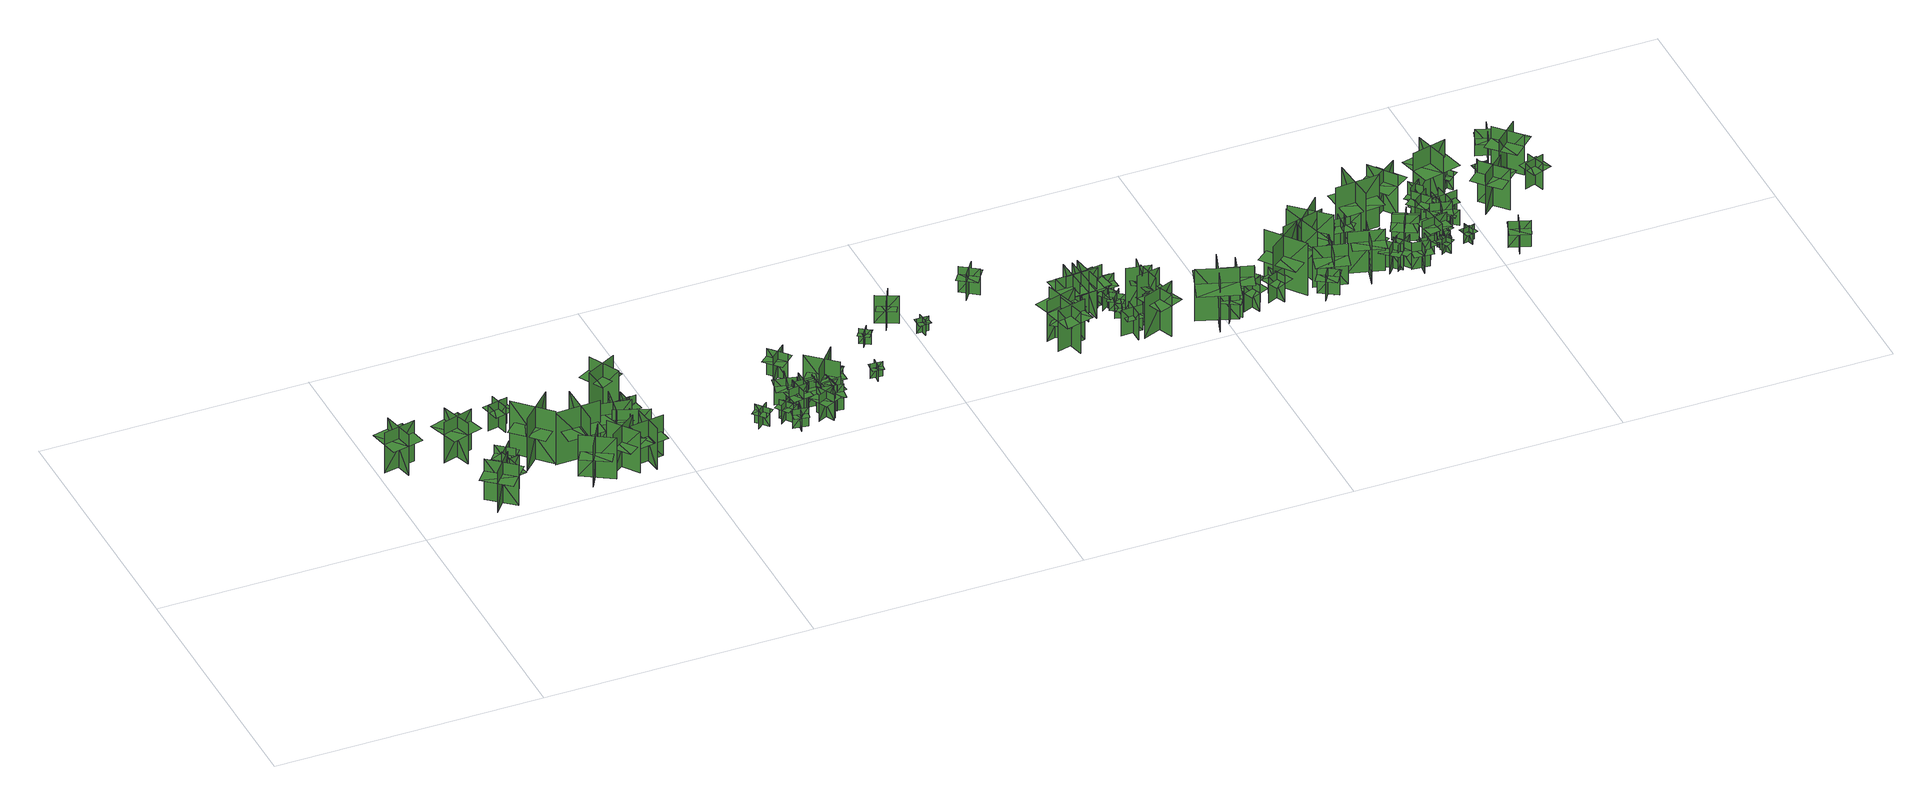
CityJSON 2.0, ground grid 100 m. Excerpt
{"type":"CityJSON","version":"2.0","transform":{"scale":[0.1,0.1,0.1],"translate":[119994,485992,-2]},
"CityObjects":{
"tree1":{"type":"SolitaryVegetationObject","geometry":[{"type":"MultiSurface","lod":"1","boundaries":[[[0,1,2]],[[0,2,3]],[[4,5,6]],[[4,6,7]],[[8,9,10]],[[8,10,11]],[[8,11,12]],[[8,12,13]]]}]},
"tree2":{"type":"SolitaryVegetationObject","geometry":[{"type":"MultiSurface","lod":"1","boundaries":[[[14,15,16]],[[14,16,17]],[[18,19,20]],[[18,20,21]],[[22,23,24]],[[22,24,25]],[[22,25,26]],[[22,26,27]]]}]},
"tree3":{"type":"SolitaryVegetationObject","geometry":[{"type":"MultiSurface","lod":"1","boundaries":[[[28,29,30]],[[28,30,31]],[[32,33,34]],[[32,34,35]],[[36,37,38]],[[36,38,39]],[[36,39,40]],[[36,40,41]]]}]},
"tree4":{"type":"SolitaryVegetationObject","geometry":[{"type":"MultiSurface","lod":"1","boundaries":[[[42,43,44]],[[42,44,45]],[[46,47,48]],[[46,48,49]],[[50,51,52]],[[50,52,53]],[[50,54,55]],[[50,55,51]]]}]},
"tree5":{"type":"SolitaryVegetationObject","geometry":[{"type":"MultiSurface","lod":"1","boundaries":[[[56,57,58]],[[56,58,59]],[[60,61,62]],[[60,62,63]],[[64,65,66]],[[64,66,67]],[[64,67,68]],[[64,68,69]]]}]},
"tree6":{"type":"SolitaryVegetationObject","geometry":[{"type":"MultiSurface","lod":"1","boundaries":[[[70,71,72]],[[70,72,73]],[[74,75,76]],[[74,76,77]],[[78,79,80]],[[78,80,81]],[[78,81,82]],[[78,82,83]]]}]},
"tree7":{"type":"SolitaryVegetationObject","geometry":[{"type":"MultiSurface","lod":"1","boundaries":[[[84,85,86]],[[84,86,87]],[[88,89,90]],[[88,90,91]],[[92,93,94]],[[92,94,95]],[[92,96,97]],[[92,97,93]]]}]},
"tree8":{"type":"SolitaryVegetationObject","geometry":[{"type":"MultiSurface","lod":"1","boundaries":[[[98,99,100]],[[98,100,101]],[[102,103,104]],[[102,104,105]],[[106,107,108]],[[106,108,109]],[[106,109,110]],[[106,110,111]]]}]},
"tree9":{"type":"SolitaryVegetationObject","geometry":[{"type":"MultiSurface","lod":"1","boundaries":[[[112,113,114]],[[112,114,115]],[[116,117,118]],[[116,118,119]],[[120,121,122]],[[120,122,123]],[[120,124,125]],[[120,125,121]]]}]},
"tree10":{"type":"SolitaryVegetationObject","geometry":[{"type":"MultiSurface","lod":"1","boundaries":[[[126,127,128]],[[126,128,129]],[[130,131,132]],[[130,132,133]],[[134,135,136]],[[134,136,137]],[[134,138,139]],[[134,139,135]]]}]},
"tree11":{"type":"SolitaryVegetationObject","geometry":[{"type":"MultiSurface","lod":"1","boundaries":[[[140,141,142]],[[140,142,143]],[[144,145,146]],[[144,146,147]],[[148,149,150]],[[148,150,151]],[[148,152,153]],[[148,153,149]]]}]},
"tree12":{"type":"SolitaryVegetationObject","geometry":[{"type":"MultiSurface","lod":"1","boundaries":[[[154,155,156]],[[154,156,157]],[[158,159,160]],[[158,160,161]],[[162,163,164]],[[162,164,165]],[[162,165,166]],[[162,166,167]]]}]},
"tree13":{"type":"SolitaryVegetationObject","geometry":[{"type":"MultiSurface","lod":"1","boundaries":[[[168,169,170]],[[168,170,171]],[[172,173,174]],[[172,174,175]],[[176,177,178]],[[176,178,179]],[[176,180,181]],[[176,181,177]]]}]},
"tree14":{"type":"SolitaryVegetationObject","geometry":[{"type":"MultiSurface","lod":"1","boundaries":[[[182,183,184]],[[182,184,185]],[[186,187,188]],[[186,188,189]],[[190,191,192]],[[190,192,193]],[[190,194,195]],[[190,195,191]]]}]},
"tree15":{"type":"SolitaryVegetationObject","geometry":[{"type":"MultiSurface","lod":"1","boundaries":[[[196,197,198]],[[196,198,199]],[[200,201,202]],[[200,202,203]],[[204,205,206]],[[204,206,207]],[[204,207,208]],[[204,208,209]]]}]},
"tree16":{"type":"SolitaryVegetationObject","geometry":[{"type":"MultiSurface","lod":"1","boundaries":[[[210,211,212]],[[210,212,213]],[[214,215,216]],[[214,216,217]],[[218,219,220]],[[218,220,221]],[[218,221,222]],[[218,222,223]]]}]},
"tree17":{"type":"SolitaryVegetationObject","geometry":[{"type":"MultiSurface","lod":"1","boundaries":[[[224,225,226]],[[224,226,227]],[[228,229,230]],[[228,230,231]],[[232,233,234]],[[232,234,235]],[[232,235,236]],[[232,236,237]]]}]},
"tree18":{"type":"SolitaryVegetationObject","geometry":[{"type":"MultiSurface","lod":"1","boundaries":[[[238,239,240]],[[238,240,241]],[[242,243,244]],[[242,244,245]],[[246,247,248]],[[246,248,249]],[[246,249,250]],[[246,250,251]]]}]},
"tree19":{"type":"SolitaryVegetationObject","geometry":[{"type":"MultiSurface","lod":"1","boundaries":[[[252,253,254]],[[252,254,255]],[[256,257,258]],[[256,258,259]],[[260,261,262]],[[260,262,263]],[[260,263,264]],[[260,264,265]]]}]},
"tree20":{"type":"SolitaryVegetationObject","geometry":[{"type":"MultiSurface","lod":"1","boundaries":[[[266,267,268]],[[266,268,269]],[[270,271,272]],[[270,272,273]],[[274,275,276]],[[274,276,277]],[[274,277,278]],[[274,278,279]]]}]},
"tree21":{"type":"SolitaryVegetationObject","geometry":[{"type":"MultiSurface","lod":"1","boundaries":[[[280,281,282]],[[280,282,283]],[[284,285,286]],[[284,286,287]],[[288,289,290]],[[288,290,291]],[[288,291,292]],[[288,292,293]]]}]},
"tree22":{"type":"SolitaryVegetationObject","geometry":[{"type":"MultiSurface","lod":"1","boundaries":[[[294,295,296]],[[294,296,297]],[[298,299,300]],[[298,300,301]],[[302,303,304]],[[302,304,305]],[[302,305,306]],[[302,306,307]]]}]},
"tree23":{"type":"SolitaryVegetationObject","geometry":[{"type":"MultiSurface","lod":"1","boundaries":[[[308,309,310]],[[308,310,311]],[[312,313,314]],[[312,314,315]],[[316,317,318]],[[316,318,319]],[[316,319,320]],[[316,320,321]]]}]},
"tree24":{"type":"SolitaryVegetationObject","geometry":[{"type":"MultiSurface","lod":"1","boundaries":[[[322,323,324]],[[322,324,325]],[[326,327,328]],[[326,328,329]],[[330,331,332]],[[330,332,333]],[[330,333,334]],[[330,334,335]]]}]},
"tree25":{"type":"SolitaryVegetationObject","geometry":[{"type":"MultiSurface","lod":"1","boundaries":[[[336,337,338]],[[336,338,339]],[[340,341,342]],[[340,342,343]],[[344,345,346]],[[344,346,347]],[[344,347,348]],[[344,348,349]]]}]},
"tree26":{"type":"SolitaryVegetationObject","geometry":[{"type":"MultiSurface","lod":"1","boundaries":[[[350,351,352]],[[350,352,353]],[[354,355,356]],[[354,356,357]],[[358,359,360]],[[358,360,361]],[[358,361,362]],[[358,362,363]]]}]},
"tree27":{"type":"SolitaryVegetationObject","geometry":[{"type":"MultiSurface","lod":"1","boundaries":[[[364,365,366]],[[364,366,367]],[[368,369,370]],[[368,370,371]],[[372,373,374]],[[372,374,375]],[[372,375,376]],[[372,376,377]]]}]},
"tree28":{"type":"SolitaryVegetationObject","geometry":[{"type":"MultiSurface","lod":"1","boundaries":[[[378,379,380]],[[378,380,381]],[[382,383,384]],[[382,384,385]],[[386,387,388]],[[386,388,389]],[[386,390,391]],[[386,391,387]]]}]},
"tree29":{"type":"SolitaryVegetationObject","geometry":[{"type":"MultiSurface","lod":"1","boundaries":[[[392,393,394]],[[392,394,395]],[[396,397,398]],[[396,398,399]],[[400,401,402]],[[400,402,403]],[[400,403,404]],[[400,404,405]]]}]},
"tree30":{"type":"SolitaryVegetationObject","geometry":[{"type":"MultiSurface","lod":"1","boundaries":[[[406,407,408]],[[406,408,409]],[[410,411,412]],[[410,412,413]],[[414,415,416]],[[414,416,417]],[[414,417,418]],[[414,418,419]]]}]},
"tree31":{"type":"SolitaryVegetationObject","geometry":[{"type":"MultiSurface","lod":"1","boundaries":[[[420,421,422]],[[420,422,423]],[[424,425,426]],[[424,426,427]],[[428,429,430]],[[428,430,431]],[[428,431,432]],[[428,432,433]]]}]},
"tree32":{"type":"SolitaryVegetationObject","geometry":[{"type":"MultiSurface","lod":"1","boundaries":[[[434,435,436]],[[434,436,437]],[[438,439,440]],[[438,440,441]],[[442,443,444]],[[442,444,445]],[[442,445,446]],[[442,446,447]]]}]},
"tree33":{"type":"SolitaryVegetationObject","geometry":[{"type":"MultiSurface","lod":"1","boundaries":[[[448,449,450]],[[448,450,451]],[[452,453,454]],[[452,454,455]],[[456,457,458]],[[456,458,459]],[[456,459,460]],[[456,460,461]]]}]},
"tree34":{"type":"SolitaryVegetationObject","geometry":[{"type":"MultiSurface","lod":"1","boundaries":[[[462,463,464]],[[462,464,465]],[[466,467,468]],[[466,468,469]],[[470,471,472]],[[470,472,473]],[[470,473,474]],[[470,474,475]]]}]},
"tree35":{"type":"SolitaryVegetationObject","geometry":[{"type":"MultiSurface","lod":"1","boundaries":[[[476,477,478]],[[476,478,479]],[[480,481,482]],[[480,482,483]],[[484,485,486]],[[484,486,487]],[[484,487,488]],[[484,488,489]]]}]},
"tree36":{"type":"SolitaryVegetationObject","geometry":[{"type":"MultiSurface","lod":"1","boundaries":[[[490,491,492]],[[490,492,493]],[[494,495,496]],[[494,496,497]],[[498,499,500]],[[498,500,501]],[[498,501,502]],[[498,502,503]]]}]},
"tree37":{"type":"SolitaryVegetationObject","geometry":[{"type":"MultiSurface","lod":"1","boundaries":[[[504,505,506]],[[504,506,507]],[[508,509,510]],[[508,510,511]],[[512,513,514]],[[512,514,515]],[[512,515,516]],[[512,516,517]]]}]},
"tree38":{"type":"SolitaryVegetationObject","geometry":[{"type":"MultiSurface","lod":"1","boundaries":[[[518,519,520]],[[518,520,521]],[[522,523,524]],[[522,524,525]],[[526,527,528]],[[526,528,529]],[[526,529,530]],[[526,530,531]]]}]},
"tree39":{"type":"SolitaryVegetationObject","geometry":[{"type":"MultiSurface","lod":"1","boundaries":[[[532,533,534]],[[532,534,535]],[[536,537,538]],[[536,538,539]],[[540,541,542]],[[540,542,543]],[[540,543,544]],[[540,544,545]]]}]},
"tree40":{"type":"SolitaryVegetationObject","geometry":[{"type":"MultiSurface","lod":"1","boundaries":[[[546,547,548]],[[546,548,549]],[[550,551,552]],[[550,552,553]],[[554,555,556]],[[554,556,557]],[[554,557,558]],[[554,558,559]]]}]},
"tree41":{"type":"SolitaryVegetationObject","geometry":[{"type":"MultiSurface","lod":"1","boundaries":[[[560,561,562]],[[560,562,563]],[[564,565,566]],[[564,566,567]],[[568,569,570]],[[568,570,571]],[[568,571,572]],[[568,572,573]]]}]},
"tree42":{"type":"SolitaryVegetationObject","geometry":[{"type":"MultiSurface","lod":"1","boundaries":[[[574,575,576]],[[574,576,577]],[[578,579,580]],[[578,580,581]],[[582,583,584]],[[582,584,585]],[[582,585,586]],[[582,586,587]]]}]},
"tree43":{"type":"SolitaryVegetationObject","geometry":[{"type":"MultiSurface","lod":"1","boundaries":[[[588,589,590]],[[588,590,591]],[[592,593,594]],[[592,594,595]],[[596,597,598]],[[596,598,599]],[[596,599,600]],[[596,600,601]]]}]},
"tree44":{"type":"SolitaryVegetationObject","geometry":[{"type":"MultiSurface","lod":"1","boundaries":[[[602,603,604]],[[602,604,605]],[[606,607,608]],[[606,608,609]],[[610,611,612]],[[610,612,613]],[[610,613,614]],[[610,614,615]]]}]},
"tree45":{"type":"SolitaryVegetationObject","geometry":[{"type":"MultiSurface","lod":"1","boundaries":[[[616,617,618]],[[616,618,619]],[[620,621,622]],[[620,622,623]],[[624,625,626]],[[624,626,627]],[[624,627,628]],[[624,628,629]]]}]},
"tree46":{"type":"SolitaryVegetationObject","geometry":[{"type":"MultiSurface","lod":"1","boundaries":[[[630,631,632]],[[630,632,633]],[[634,635,636]],[[634,636,637]],[[638,639,640]],[[638,640,641]],[[638,641,642]],[[638,642,643]]]}]},
"tree47":{"type":"SolitaryVegetationObject","geometry":[{"type":"MultiSurface","lod":"1","boundaries":[[[644,645,646]],[[644,646,647]],[[648,649,650]],[[648,650,651]],[[652,653,654]],[[652,654,655]],[[652,655,656]],[[652,656,657]]]}]},
"tree48":{"type":"SolitaryVegetationObject","geometry":[{"type":"MultiSurface","lod":"1","boundaries":[[[658,659,660]],[[658,660,661]],[[662,663,664]],[[662,664,665]],[[666,667,668]],[[666,668,669]],[[666,669,670]],[[666,670,671]]]}]},
"tree49":{"type":"SolitaryVegetationObject","geometry":[{"type":"MultiSurface","lod":"1","boundaries":[[[672,673,674]],[[672,674,675]],[[676,677,678]],[[676,678,679]],[[680,681,677]],[[680,677,676]],[[682,683,673]],[[682,673,672]],[[684,685,686]],[[684,686,687]],[[688,689,690]],[[688,690,691]]]}]},
"tree50":{"type":"SolitaryVegetationObject","geometry":[{"type":"MultiSurface","lod":"1","boundaries":[[[692,693,694]],[[692,694,695]],[[696,697,698]],[[696,698,699]],[[700,701,697]],[[700,697,696]],[[702,703,693]],[[702,693,692]],[[704,705,706]],[[704,706,707]],[[708,709,710]],[[708,710,711]]]}]},
"tree51":{"type":"SolitaryVegetationObject","geometry":[{"type":"MultiSurface","lod":"1","boundaries":[[[712,713,714]],[[712,714,715]],[[716,717,718]],[[716,718,719]],[[720,721,722]],[[720,722,723]],[[720,724,725]],[[720,725,721]]]}]},
"tree52":{"type":"SolitaryVegetationObject","geometry":[{"type":"MultiSurface","lod":"1","boundaries":[[[726,727,728]],[[726,728,729]],[[730,731,732]],[[730,732,733]],[[734,735,736]],[[734,736,737]],[[734,737,738]],[[734,738,739]]]}]},
"tree53":{"type":"SolitaryVegetationObject","geometry":[{"type":"MultiSurface","lod":"1","boundaries":[[[740,741,742]],[[740,742,743]],[[744,745,746]],[[744,746,747]],[[748,749,750]],[[748,750,751]],[[748,752,753]],[[748,753,749]]]}]},
"tree54":{"type":"SolitaryVegetationObject","geometry":[{"type":"MultiSurface","lod":"1","boundaries":[[[754,755,756]],[[754,756,757]],[[758,759,760]],[[758,760,761]],[[762,763,764]],[[762,764,765]],[[762,765,766]],[[762,766,767]]]}]},
"tree55":{"type":"SolitaryVegetationObject","geometry":[{"type":"MultiSurface","lod":"1","boundaries":[[[768,769,770]],[[768,770,771]],[[772,773,774]],[[772,774,775]],[[776,777,778]],[[776,778,779]],[[776,779,780]],[[776,780,781]]]}]},
"tree56":{"type":"SolitaryVegetationObject","geometry":[{"type":"MultiSurface","lod":"1","boundaries":[[[782,783,784]],[[782,784,785]],[[786,787,788]],[[786,788,789]],[[790,791,792]],[[790,792,793]],[[790,793,794]],[[790,794,795]]]}]},
"tree57":{"type":"SolitaryVegetationObject","geometry":[{"type":"MultiSurface","lod":"1","boundaries":[[[796,797,798]],[[796,798,799]],[[800,801,802]],[[800,802,803]],[[804,805,806]],[[804,806,807]],[[804,807,808]],[[804,808,809]]]}]},
"tree58":{"type":"SolitaryVegetationObject","geometry":[{"type":"MultiSurface","lod":"1","boundaries":[[[810,811,812]],[[810,812,813]],[[814,815,816]],[[814,816,817]],[[818,819,820]],[[818,820,821]],[[818,821,822]],[[818,822,823]]]}]},
"tree59":{"type":"SolitaryVegetationObject","geometry":[{"type":"MultiSurface","lod":"1","boundaries":[[[824,825,826]],[[824,826,827]],[[828,829,830]],[[828,830,831]],[[832,833,834]],[[832,834,835]],[[832,836,837]],[[832,837,833]]]}]},
"tree60":{"type":"SolitaryVegetationObject","geometry":[{"type":"MultiSurface","lod":"1","boundaries":[[[838,839,840]],[[838,840,841]],[[842,843,844]],[[842,844,845]],[[846,847,848]],[[846,848,849]],[[846,849,850]],[[846,850,851]]]}]},
"tree61":{"type":"SolitaryVegetationObject","geometry":[{"type":"MultiSurface","lod":"1","boundaries":[[[852,853,854]],[[852,854,855]],[[856,857,858]],[[856,858,859]],[[860,861,862]],[[860,862,863]],[[860,864,865]],[[860,865,861]]]}]},
"tree62":{"type":"SolitaryVegetationObject","geometry":[{"type":"MultiSurface","lod":"1","boundaries":[[[866,867,868]],[[866,868,869]],[[870,871,872]],[[870,872,873]],[[874,875,876]],[[874,876,877]],[[874,877,878]],[[874,878,879]]]}]},
"tree63":{"type":"SolitaryVegetationObject","geometry":[{"type":"MultiSurface","lod":"1","boundaries":[[[880,881,882]],[[880,882,883]],[[884,885,886]],[[884,886,887]],[[888,889,890]],[[888,890,891]],[[888,892,893]],[[888,893,889]]]}]},
"tree64":{"type":"SolitaryVegetationObject","geometry":[{"type":"MultiSurface","lod":"1","boundaries":[[[894,895,896]],[[894,896,897]],[[898,899,900]],[[898,900,901]],[[902,903,904]],[[902,904,905]],[[902,906,907]],[[902,907,903]]]}]},
"tree65":{"type":"SolitaryVegetationObject","geometry":[{"type":"MultiSurface","lod":"1","boundaries":[[[908,909,910]],[[908,910,911]],[[912,913,914]],[[912,914,915]],[[916,917,918]],[[916,918,919]],[[916,919,920]],[[916,920,921]]]}]},
"tree66":{"type":"SolitaryVegetationObject","geometry":[{"type":"MultiSurface","lod":"1","boundaries":[[[922,923,924]],[[922,924,925]],[[926,927,928]],[[926,928,929]],[[930,931,932]],[[930,932,933]],[[930,933,934]],[[930,934,935]]]}]},
"tree67":{"type":"SolitaryVegetationObject","geometry":[{"type":"MultiSurface","lod":"1","boundaries":[[[936,937,938]],[[936,938,939]],[[940,941,942]],[[940,942,943]],[[944,945,946]],[[944,946,947]],[[944,948,949]],[[944,949,945]]]}]},
"tree68":{"type":"SolitaryVegetationObject","geometry":[{"type":"MultiSurface","lod":"1","boundaries":[[[950,951,952]],[[950,952,953]],[[954,955,956]],[[954,956,957]],[[958,959,960]],[[958,960,961]],[[958,961,962]],[[958,962,963]]]}]},
"tree69":{"type":"SolitaryVegetationObject","geometry":[{"type":"MultiSurface","lod":"1","boundaries":[[[964,965,966]],[[964,966,967]],[[968,969,970]],[[968,970,971]],[[972,973,974]],[[972,974,975]],[[972,975,976]],[[972,976,977]]]}]},
"tree70":{"type":"SolitaryVegetationObject","geometry":[{"type":"MultiSurface","lod":"1","boundaries":[[[978,979,980]],[[978,980,981]],[[982,983,984]],[[982,984,985]],[[986,987,988]],[[986,988,989]],[[986,989,990]],[[986,990,991]]]}]},
"tree71":{"type":"SolitaryVegetationObject","geometry":[{"type":"MultiSurface","lod":"1","boundaries":[[[992,993,994]],[[992,994,995]],[[996,997,998]],[[996,998,999]],[[1000,1001,1002]],[[1000,1002,1003]],[[1000,1003,1004]],[[1000,1004,1005]]]}]},
"tree72":{"type":"SolitaryVegetationObject","geometry":[{"type":"MultiSurface","lod":"1","boundaries":[[[1006,1007,1008]],[[1006,1008,1009]],[[1010,1011,1012]],[[1010,1012,1013]],[[1014,1015,1016]],[[1014,1016,1017]],[[1014,1017,1018]],[[1014,1018,1019]]]}]},
"tree73":{"type":"SolitaryVegetationObject","geometry":[{"type":"MultiSurface","lod":"1","boundaries":[[[1020,1021,1022]],[[1020,1022,1023]],[[1024,1025,1026]],[[1024,1026,1027]],[[1028,1029,1030]],[[1028,1030,1031]],[[1028,1032,1033]],[[1028,1033,1029]]]}]},
"tree74":{"type":"SolitaryVegetationObject","geometry":[{"type":"MultiSurface","lod":"1","boundaries":[[[1034,1035,1036]],[[1034,1036,1037]],[[1038,1039,1040]],[[1038,1040,1041]],[[1042,1043,1044]],[[1042,1044,1045]],[[1042,1046,1047]],[[1042,1047,1043]]]}]},
"tree75":{"type":"SolitaryVegetationObject","geometry":[{"type":"MultiSurface","lod":"1","boundaries":[[[1048,1049,1050]],[[1048,1050,1051]],[[1052,1053,1054]],[[1052,1054,1055]],[[1056,1057,1058]],[[1056,1058,1059]],[[1056,1059,1060]],[[1056,1060,1061]]]}]},
"tree76":{"type":"SolitaryVegetationObject","geometry":[{"type":"MultiSurface","lod":"1","boundaries":[[[1062,1063,1064]],[[1062,1064,1065]],[[1066,1067,1068]],[[1066,1068,1069]],[[1070,1071,1072]],[[1070,1072,1073]],[[1070,1073,1074]],[[1070,1074,1075]]]}]},
"tree77":{"type":"SolitaryVegetationObject","geometry":[{"type":"MultiSurface","lod":"1","boundaries":[[[1076,1077,1078]],[[1076,1078,1079]],[[1080,1081,1082]],[[1080,1082,1083]],[[1084,1085,1086]],[[1084,1086,1087]],[[1084,1087,1088]],[[1084,1088,1089]]]}]},
"tree78":{"type":"SolitaryVegetationObject","geometry":[{"type":"MultiSurface","lod":"1","boundaries":[[[1090,1091,1092]],[[1090,1092,1093]],[[1094,1095,1096]],[[1094,1096,1097]],[[1098,1099,1100]],[[1098,1100,1101]],[[1098,1101,1102]],[[1098,1102,1103]]]}]},
"tree79":{"type":"SolitaryVegetationObject","geometry":[{"type":"MultiSurface","lod":"1","boundaries":[[[1104,1105,1106]],[[1104,1106,1107]],[[1108,1109,1110]],[[1108,1110,1111]],[[1112,1113,1114]],[[1112,1114,1115]],[[1112,1115,1116]],[[1112,1116,1117]]]}]},
"tree80":{"type":"SolitaryVegetationObject","geometry":[{"type":"MultiSurface","lod":"1","boundaries":[[[1118,1119,1120]],[[1118,1120,1121]],[[1122,1123,1124]],[[1122,1124,1125]],[[1126,1127,1128]],[[1126,1128,1129]],[[1126,1129,1130]],[[1126,1130,1131]]]}]},
"tree81":{"type":"SolitaryVegetationObject","geometry":[{"type":"MultiSurface","lod":"1","boundaries":[[[1132,1133,1134]],[[1132,1134,1135]],[[1136,1137,1138]],[[1136,1138,1139]],[[1140,1141,1142]],[[1140,1142,1143]],[[1140,1143,1144]],[[1140,1144,1145]]]}]},
"tree82":{"type":"SolitaryVegetationObject","geometry":[{"type":"MultiSurface","lod":"1","boundaries":[[[1146,1147,1148]],[[1146,1148,1149]],[[1150,1151,1152]],[[1150,1152,1153]],[[1154,1155,1156]],[[1154,1156,1157]],[[1154,1157,1158]],[[1154,1158,1159]]]}]},
"tree83":{"type":"SolitaryVegetationObject","geometry":[{"type":"MultiSurface","lod":"1","boundaries":[[[1160,1161,1162]],[[1160,1162,1163]],[[1164,1165,1166]],[[1164,1166,1167]],[[1168,1169,1165]],[[1168,1165,1164]],[[1170,1171,1161]],[[1170,1161,1160]],[[1160,1161,1172]],[[1160,1172,1173]],[[1160,1174,1175]],[[1160,1175,1161]]]}]},
"tree84":{"type":"SolitaryVegetationObject","geometry":[{"type":"MultiSurface","lod":"1","boundaries":[[[1176,1177,1178]],[[1176,1178,1179]],[[1180,1181,1182]],[[1180,1182,1183]],[[1184,1185,1186]],[[1184,1186,1187]],[[1184,1187,1188]],[[1184,1188,1189]]]}]},
"tree85":{"type":"SolitaryVegetationObject","geometry":[{"type":"MultiSurface","lod":"1","boundaries":[[[1190,1191,1192]],[[1190,1192,1193]],[[1194,1195,1196]],[[1194,1196,1197]],[[1198,1199,1200]],[[1198,1200,1201]],[[1198,1201,1202]],[[1198,1202,1203]]]}]},
"tree86":{"type":"SolitaryVegetationObject","geometry":[{"type":"MultiSurface","lod":"1","boundaries":[[[1204,1205,1206]],[[1204,1206,1207]],[[1208,1209,1210]],[[1208,1210,1211]],[[1212,1213,1214]],[[1212,1214,1215]],[[1212,1215,1216]],[[1212,1216,1217]]]}]},
"tree87":{"type":"SolitaryVegetationObject","geometry":[{"type":"MultiSurface","lod":"1","boundaries":[[[1218,1219,1220]],[[1218,1220,1221]],[[1222,1223,1224]],[[1222,1224,1225]],[[1226,1227,1228]],[[1226,1228,1229]],[[1226,1229,1230]],[[1226,1230,1231]]]}]},
"tree88":{"type":"SolitaryVegetationObject","geometry":[{"type":"MultiSurface","lod":"1","boundaries":[[[1232,1233,1234]],[[1232,1234,1235]],[[1236,1237,1238]],[[1236,1238,1239]],[[1240,1241,1242]],[[1240,1242,1243]],[[1240,1244,1245]],[[1240,1245,1241]]]}]},
"tree89":{"type":"SolitaryVegetationObject","geometry":[{"type":"MultiSurface","lod":"1","boundaries":[[[1246,1247,1248]],[[1246,1248,1249]],[[1250,1251,1252]],[[1250,1252,1253]],[[1254,1255,1256]],[[1254,1256,1257]],[[1254,1257,1258]],[[1254,1258,1259]]]}]},
"tree90":{"type":"SolitaryVegetationObject","geometry":[{"type":"MultiSurface","lod":"1","boundaries":[[[1260,1261,1262]],[[1260,1262,1263]],[[1264,1265,1266]],[[1264,1266,1267]],[[1268,1269,1270]],[[1268,1270,1271]],[[1268,1272,1273]],[[1268,1273,1269]]]}]},
"tree91":{"type":"SolitaryVegetationObject","geometry":[{"type":"MultiSurface","lod":"1","boundaries":[[[1274,1275,1276]],[[1274,1276,1277]],[[1278,1279,1280]],[[1278,1280,1281]],[[1282,1283,1284]],[[1282,1284,1285]],[[1282,1286,1287]],[[1282,1287,1283]]]}]},
"tree92":{"type":"SolitaryVegetationObject","geometry":[{"type":"MultiSurface","lod":"1","boundaries":[[[1288,1289,1290]],[[1288,1290,1291]],[[1292,1293,1294]],[[1292,1294,1295]],[[1296,1297,1298]],[[1296,1298,1299]],[[1296,1299,1300]],[[1296,1300,1301]]]}]},
"tree93":{"type":"SolitaryVegetationObject","geometry":[{"type":"MultiSurface","lod":"1","boundaries":[[[1302,1303,1304]],[[1302,1304,1305]],[[1306,1307,1308]],[[1306,1308,1309]],[[1310,1311,1312]],[[1310,1312,1313]],[[1310,1313,1314]],[[1310,1314,1315]]]}]},
"tree94":{"type":"SolitaryVegetationObject","geometry":[{"type":"MultiSurface","lod":"1","boundaries":[[[1316,1317,1318]],[[1316,1318,1319]],[[1320,1321,1322]],[[1320,1322,1323]],[[1324,1325,1326]],[[1324,1326,1327]],[[1324,1327,1328]],[[1324,1328,1329]]]}]},
"tree95":{"type":"SolitaryVegetationObject","geometry":[{"type":"MultiSurface","lod":"1","boundaries":[[[1330,1331,1332]],[[1330,1332,1333]],[[1334,1335,1336]],[[1334,1336,1337]],[[1338,1339,1340]],[[1338,1340,1341]],[[1338,1341,1342]],[[1338,1342,1343]]]}]},
"tree96":{"type":"SolitaryVegetationObject","geometry":[{"type":"MultiSurface","lod":"1","boundaries":[[[1344,1345,1346]],[[1344,1346,1347]],[[1348,1349,1350]],[[1348,1350,1351]],[[1352,1353,1354]],[[1352,1354,1355]],[[1352,1355,1356]],[[1352,1356,1357]]]}]},
"tree97":{"type":"SolitaryVegetationObject","geometry":[{"type":"MultiSurface","lod":"1","boundaries":[[[1358,1359,1360]],[[1358,1360,1361]],[[1362,1363,1364]],[[1362,1364,1365]],[[1366,1367,1368]],[[1366,1368,1369]],[[1366,1369,1370]],[[1366,1370,1371]]]}]},
"tree98":{"type":"SolitaryVegetationObject","geometry":[{"type":"MultiSurface","lod":"1","boundaries":[[[1372,1373,1374]],[[1372,1374,1375]],[[1376,1377,1378]],[[1376,1378,1379]],[[1380,1381,1382]],[[1380,1382,1383]],[[1380,1381,1384]],[[1380,1384,1385]]]}]},
"tree99":{"type":"SolitaryVegetationObject","geometry":[{"type":"MultiSurface","lod":"1","boundaries":[[[1386,1387,1388]],[[1386,1388,1389]],[[1390,1391,1392]],[[1390,1392,1393]],[[1394,1395,1396]],[[1394,1396,1397]],[[1394,1397,1398]],[[1394,1398,1399]]]}]}
},
"vertices":[
[18,392,20],[137,417,20],[137,417,189],[18,392,189],[86,347,20],[61,467,20],[61,467,189],[86,347,189],[86,347,142],[145,360,142],[120,479,142],[61,467,142],[1,454,142],[26,335,142],
[285,47,7],[364,140,7],[364,140,177],[285,47,177],[366,54,7],[273,132,7],[273,132,177],[366,54,177],[366,54,129],[406,100,129],[313,179,129],[273,132,129],[234,86,129],[327,7,129],
[226,365,20],[342,402,20],[342,402,189],[226,365,189],[298,328,20],[261,444,20],[261,444,189],[298,328,189],[298,328,141],[356,346,141],[319,462,141],[261,444,141],[203,425,141],[240,309,141],
[359,182,6],[376,98,6],[376,98,148],[359,182,148],[323,127,6],[407,144,6],[407,144,148],[323,127,148],[323,127,102],[407,144,102],[398,190,102],[314,173,102],[332,81,102],[416,98,102],
[402,184,14],[402,194,14],[402,194,5],[402,184,5],[397,184,10],[397,194,10],[406,194,10],[406,184,10],[396,191,10],[396,191,14],[407,191,14],[407,191,10],[407,191,5],[396,191,5],
[430,224,7],[370,272,7],[370,272,115],[430,224,115],[425,275,7],[376,215,7],[376,215,115],[425,275,115],[425,275,84],[395,299,84],[346,239,84],[376,215,84],[406,190,84],[455,251,84],
[471,222,11],[591,341,11],[591,341,229],[471,222,229],[576,222,11],[576,222,229],[458,342,229],[458,342,11],[474,235,145],[578,338,145],[530,387,145],[426,283,145],[524,184,145],[628,287,145],
[513,491,21],[437,474,21],[437,474,128],[513,491,128],[470,518,21],[487,443,21],[487,443,128],[470,518,128],[470,518,98],[432,510,98],[449,434,98],[487,443,98],[524,451,98],[507,527,98],
[622,136,3],[736,69,3],[736,69,174],[622,136,174],[643,56,3],[643,56,174],[710,170,174],[710,170,3],[632,136,108],[731,78,108],[759,124,108],[659,183,108],[603,88,108],[703,30,108],
[672,149,6],[668,318,6],[668,318,224],[672,149,224],[744,226,6],[744,226,224],[576,222,224],[576,222,6],[665,160,140],[662,307,140],[594,305,140],[597,158,140],[736,161,140],[733,308,140],
[745,175,3],[823,68,3],[823,68,174],[745,175,174],[733,93,3],[733,93,174],[839,171,174],[839,171,3],[754,171,108],[822,78,108],[865,110,108],[797,203,108],[709,138,108],[777,45,108],
[748,266,12],[868,246,12],[868,246,181],[748,266,181],[794,200,12],[814,320,12],[814,320,181],[794,200,181],[794,200,133],[854,189,133],[874,310,133],[814,320,133],[754,330,133],[734,210,133],
[884,63,3],[867,194,3],[867,194,174],[884,63,174],[934,129,3],[934,129,174],[803,112,174],[803,112,3],[878,71,108],[863,185,108],[810,178,108],[825,64,108],[933,78,108],[918,192,108],
[786,221,6],[909,171,6],[909,171,177],[786,221,177],[819,144,6],[819,144,177],[869,267,177],[869,267,6],[796,222,111],[903,179,111],[923,229,111],[816,272,111],[775,171,111],[882,127,111],
[892,299,13],[882,376,13],[882,376,121],[892,299,121],[924,340,13],[847,330,13],[847,330,121],[924,340,121],[924,340,90],[919,378,90],[842,368,90],[847,330,90],[852,291,90],[929,301,90],
[913,505,9],[799,445,9],[799,445,180],[913,505,180],[834,529,9],[834,529,180],[894,416,180],[894,416,9],[834,529,126],[787,504,126],[835,414,126],[882,439,126],[929,464,126],[881,554,126],
[1329,130,10],[1293,172,10],[1293,172,87],[1329,130,87],[1332,167,10],[1290,131,10],[1290,131,87],[1332,167,87],[1332,167,66],[1313,188,66],[1272,151,66],[1290,131,66],[1308,110,66],[1350,146,66],
[1378,162,12],[1411,118,12],[1411,118,89],[1378,162,89],[1373,126,12],[1417,159,12],[1417,159,89],[1373,126,89],[1373,126,68],[1389,104,68],[1434,137,68],[1417,159,68],[1401,181,68],[1356,148,68],
[1397,89,11],[1451,79,11],[1451,79,88],[1397,89,88],[1418,59,11],[1428,113,11],[1428,113,88],[1418,59,88],[1418,59,66],[1445,54,66],[1455,108,66],[1428,113,66],[1400,118,66],[1391,63,66],
[1421,185,17],[1438,261,17],[1438,261,125],[1421,185,125],[1465,213,17],[1389,230,17],[1389,230,125],[1465,213,125],[1465,213,95],[1473,250,95],[1398,268,95],[1389,230,95],[1380,192,95],[1456,175,95],
[1415,160,14],[1492,170,14],[1492,170,122],[1415,160,122],[1455,128,14],[1446,205,14],[1446,205,122],[1455,128,122],[1455,128,91],[1494,133,91],[1484,210,91],[1446,205,91],[1407,200,91],[1417,124,91],
[1445,191,16],[1522,193,16],[1522,193,124],[1445,191,124],[1482,155,16],[1480,233,16],[1480,233,124],[1482,155,124],[1482,155,93],[1521,157,93],[1518,234,93],[1480,233,93],[1441,232,93],[1443,154,93],
[1495,89,11],[1564,124,11],[1564,124,119],[1495,89,119],[1544,73,11],[1509,142,11],[1509,142,119],[1544,73,119],[1544,73,89],[1578,90,89],[1544,159,89],[1509,142,89],[1474,125,89],[1509,56,89],
[1520,211,14],[1519,133,14],[1519,133,121],[1520,211,121],[1483,175,14],[1560,174,14],[1560,174,121],[1483,175,121],[1483,175,91],[1482,136,91],[1560,135,91],[1560,174,91],[1560,213,91],[1483,214,91],
[1439,350,16],[1496,402,16],[1496,402,124],[1439,350,124],[1490,347,16],[1438,405,16],[1438,405,124],[1490,347,124],[1490,347,94],[1519,373,94],[1467,431,94],[1438,405,94],[1409,379,94],[1461,321,94],
[1564,161,12],[1553,85,12],[1553,85,119],[1564,161,119],[1523,131,12],[1599,119,12],[1599,119,119],[1523,131,119],[1523,131,89],[1517,93,89],[1593,81,89],[1599,119,89],[1605,158,89],[1528,169,89],
[1574,119,12],[1564,196,12],[1564,196,120],[1574,119,120],[1606,160,12],[1529,150,12],[1529,150,120],[1606,160,120],[1606,160,89],[1600,199,89],[1524,188,89],[1529,150,89],[1534,111,89],[1611,122,89],
[1522,152,12],[1608,252,12],[1608,252,183],[1522,152,183],[1604,159,12],[1604,159,183],[1504,245,183],[1504,245,12],[1523,162,117],[1599,249,117],[1558,284,117],[1483,197,117],[1566,125,117],[1641,213,117],
[1598,253,12],[1596,175,12],[1596,175,120],[1598,253,120],[1560,217,12],[1638,215,12],[1638,215,120],[1560,217,120],[1560,217,90],[1559,179,90],[1637,177,90],[1638,215,90],[1639,254,90],[1561,256,90],
[1774,262,15],[1770,218,15],[1770,218,77],[1774,262,77],[1751,243,15],[1796,239,15],[1796,239,77],[1751,243,77],[1751,243,59],[1750,221,59],[1794,217,59],[1796,239,59],[1797,261,59],[1753,265,59],
[1795,441,20],[1831,416,20],[1831,416,81],[1795,441,81],[1800,412,20],[1826,449,20],[1826,449,81],[1800,412,81],[1800,412,64],[1818,400,64],[1844,436,64],[1826,449,64],[1807,461,64],[1782,425,64],
[1890,528,21],[1966,489,21],[1966,489,136],[1890,528,136],[1909,470,21],[1948,547,21],[1948,547,136],[1909,470,136],[1913,479,93],[1945,462,93],[1972,516,93],[1941,533,93],[1909,549,93],[1881,495,93],
[2015,426,27],[2017,382,27],[2017,382,88],[2015,426,88],[1995,405,27],[2039,406,27],[2039,406,88],[1995,405,88],[1995,405,71],[1996,383,71],[2040,384,71],[2039,406,71],[2039,428,71],[1994,427,71],
[2272,581,24],[2227,518,24],[2227,518,132],[2272,581,132],[2221,573,24],[2284,528,24],[2284,528,132],[2221,573,132],[2221,573,101],[2198,541,101],[2261,496,101],[2284,528,101],[2306,559,101],[2243,604,101],
[2514,171,6],[2405,145,6],[2405,145,176],[2514,171,176],[2444,213,6],[2470,104,6],[2470,104,176],[2444,213,176],[2444,213,132],[2391,201,132],[2417,91,132],[2470,104,132],[2523,116,132],[2497,226,132],
[2478,176,10],[2418,224,10],[2418,224,118],[2478,176,118],[2473,227,10],[2425,167,10],[2425,167,118],[2473,227,118],[2473,227,87],[2443,252,87],[2394,191,87],[2425,167,87],[2455,143,87],[2503,203,87],
[2431,279,10],[2464,162,10],[2464,162,179],[2431,279,179],[2391,208,10],[2508,241,10],[2508,241,179],[2391,208,179],[2391,208,131],[2408,150,131],[2525,183,131],[2508,241,131],[2492,300,131],[2375,267,131],
[2447,236,13],[2511,279,13],[2511,279,121],[2447,236,121],[2497,225,13],[2455,290,13],[2455,290,121],[2497,225,121],[2497,225,91],[2530,247,91],[2487,311,91],[2455,290,91],[2422,269,91],[2465,204,91],
[2485,275,15],[2525,295,15],[2525,295,77],[2485,275,77],[2513,266,15],[2493,305,15],[2493,305,77],[2513,266,77],[2513,266,59],[2533,276,59],[2513,315,59],[2493,305,59],[2474,295,59],[2494,256,59],
[2534,256,12],[2526,378,12],[2526,378,181],[2534,256,181],[2588,317,12],[2467,309,12],[2467,309,181],[2588,317,181],[2588,317,133],[2584,378,133],[2462,369,133],[2467,309,133],[2471,248,133],[2592,256,133],
[2505,308,10],[2626,317,10],[2626,317,180],[2505,308,180],[2566,255,10],[2557,376,10],[2557,376,180],[2566,255,180],[2566,255,132],[2627,260,132],[2618,381,132],[2557,376,132],[2496,372,132],[2505,250,132],
[2599,264,9],[2580,384,9],[2580,384,178],[2599,264,178],[2647,329,9],[2527,311,9],[2527,311,178],[2647,329,178],[2647,329,131],[2638,390,131],[2518,371,131],[2527,311,131],[2536,250,131],[2657,269,131],
[2714,134,13],[2633,131,13],[2633,131,121],[2714,134,121],[2676,169,13],[2676,169,121],[2678,88,121],[2678,88,13],[2676,169,87],[2642,168,87],[2644,103,87],[2678,104,87],[2712,105,87],[2710,170,87],
[2696,223,11],[2654,237,11],[2654,237,72],[2696,223,72],[2682,250,11],[2669,207,11],[2669,207,72],[2682,250,72],[2682,250,55],[2661,256,55],[2648,214,55],[2669,207,55],[2690,201,55],[2704,243,55],
[2679,322,14],[2634,290,14],[2634,290,91],[2679,322,91],[2643,328,14],[2675,283,14],[2675,283,91],[2643,328,91],[2643,328,69],[2620,312,69],[2653,267,69],[2675,283,69],[2698,299,69],[2665,344,69],
[2718,180,10],[2678,161,10],[2678,161,72],[2718,180,72],[2691,190,10],[2710,150,10],[2710,150,72],[2691,190,72],[2691,190,55],[2671,180,55],[2690,140,55],[2710,150,55],[2730,159,55],[2711,199,55],
[2656,285,12],[2700,252,12],[2700,252,89],[2656,285,89],[2660,249,12],[2694,293,12],[2694,293,89],[2660,249,89],[2660,249,68],[2682,232,68],[2716,276,68],[2694,293,68],[2672,310,68],[2638,266,68],
[2654,376,12],[2658,299,12],[2658,299,120],[2654,376,120],[2619,338,12],[2697,342,12],[2697,342,120],[2619,338,120],[2619,338,90],[2621,300,90],[2699,303,90],[2697,342,90],[2695,381,90],[2618,377,90],
[2741,249,58],[2724,160,58],[2722,160,228],[2740,249,228],[2684,211,58],[2773,194,58],[2773,194,228],[2684,212,228],[2684,212,13],[2773,194,13],[2740,249,13],[2722,160,13],[2740,249,141],[2723,160,141],[2768,151,158],[2786,240,158],[2725,172,168],[2738,239,168],[2704,246,177],[2691,179,177],
[2741,212,57],[2758,123,57],[2756,122,228],[2739,211,228],[2702,155,58],[2791,172,58],[2791,173,228],[2702,156,228],[2702,156,12],[2791,173,12],[2739,211,12],[2756,122,12],[2740,212,140],[2757,122,140],[2802,131,157],[2785,220,157],[2755,135,167],[2741,201,167],[2708,195,177],[2721,128,177],
[2743,188,9],[2791,67,9],[2791,67,182],[2743,188,182],[2703,93,9],[2824,141,9],[2824,141,182],[2703,93,182],[2747,178,137],[2791,67,137],[2838,86,137],[2795,196,137],[2699,159,137],[2743,48,137],
[2955,28,5],[3004,175,5],[3004,175,220],[2955,28,220],[3047,73,5],[2901,123,5],[2901,123,220],[3047,73,220],[3047,73,160],[3072,147,160],[2925,196,160],[2901,123,160],[2876,49,160],[3023,0,160],
[3057,112,7],[2976,129,7],[2976,129,117],[3057,112,117],[3021,166,7],[3004,85,7],[3004,85,117],[3021,166,117],[3050,113,88],[2976,129,88],[2969,97,88],[3043,81,88],[3057,145,88],[2983,161,88],
[3042,129,6],[3002,62,6],[3002,62,114],[3042,129,114],[2992,116,6],[3058,76,6],[3058,76,114],[2992,116,114],[2992,116,84],[2972,83,84],[3038,43,84],[3058,76,84],[3078,110,84],[3012,150,84],
[3047,82,5],[3081,189,5],[3081,189,175],[3047,82,175],[3120,120,5],[3012,154,5],[3012,154,175],[3120,120,175],[3120,120,131],[3136,172,131],[3029,206,131],[3012,154,131],[2996,103,131],[3103,68,131],
[3125,82,8],[3096,154,8],[3096,154,116],[3125,82,116],[3146,129,8],[3074,100,8],[3074,100,116],[3146,129,116],[3146,129,86],[3131,165,86],[3059,136,86],[3074,100,86],[3088,64,86],[3160,93,86],
[3101,189,8],[3150,137,8],[3150,137,117],[3101,189,117],[3099,137,8],[3151,186,8],[3151,186,117],[3099,137,117],[3099,137,88],[3123,112,88],[3175,161,88],[3151,186,88],[3128,211,88],[3076,162,88],
[3225,99,7],[3194,170,7],[3194,170,115],[3225,99,115],[3244,147,7],[3173,116,7],[3173,116,115],[3244,147,115],[3244,147,85],[3229,183,85],[3158,152,85],[3173,116,85],[3189,81,85],[3260,112,85],
[3209,238,5],[3312,105,5],[3312,105,223],[3209,238,223],[3196,133,5],[3196,133,223],[3329,237,223],[3329,237,5],[3221,234,139],[3311,118,139],[3365,160,139],[3275,276,139],[3165,190,139],[3255,74,139],
[3397,111,9],[3353,47,9],[3353,47,117],[3397,111,117],[3346,101,9],[3410,58,9],[3410,58,117],[3346,101,117],[3346,101,87],[3324,69,87],[3388,26,87],[3410,58,87],[3432,90,87],[3368,133,87],
[3325,318,4],[3370,156,4],[3370,156,222],[3325,318,222],[3274,226,4],[3274,226,222],[3436,271,222],[3436,271,4],[3335,310,138],[3374,168,138],[3440,186,138],[3401,328,138],[3266,291,138],[3306,149,138],
[3395,72,4],[3426,189,4],[3426,189,173],[3395,72,173],[3465,112,4],[3348,143,4],[3348,143,173],[3465,112,173],[3465,112,125],[3481,170,125],[3363,202,125],[3348,143,125],[3332,84,125],[3449,53,125],
[3442,341,4],[3327,218,4],[3327,218,222],[3442,341,222],[3336,336,4],[3336,336,222],[3460,222,222],[3460,222,4],[3439,329,138],[3339,221,138],[3389,174,138],[3489,282,138],[3387,377,138],[3287,269,138],
[3402,173,5],[3408,255,5],[3408,255,114],[3402,173,114],[3451,216,5],[3369,222,5],[3369,222,114],[3451,216,114],[3402,180,86],[3408,255,86],[3376,258,86],[3370,182,86],[3435,177,86],[3441,253,86],
[3467,248,7],[3414,234,7],[3414,234,84],[3467,248,84],[3436,267,7],[3449,213,7],[3449,213,84],[3436,267,84],[3436,267,63],[3409,260,63],[3423,207,63],[3449,213,63],[3476,220,63],[3463,274,63],
[3412,258,9],[3460,291,9],[3460,291,86],[3412,258,86],[3449,251,9],[3449,251,86],[3415,299,86],[3415,299,9],[3449,251,62],[3468,265,62],[3442,303,62],[3422,290,62],[3402,276,62],[3429,238,62],
[3488,170,3],[3613,137,3],[3613,137,175],[3488,170,175],[3539,82,3],[3573,207,3],[3573,207,175],[3539,82,175],[3498,168,131],[3613,137,131],[3626,186,131],[3511,217,131],[3485,118,131],[3600,87,131],
[3565,324,11],[3488,331,11],[3488,331,118],[3565,324,118],[3532,364,11],[3525,286,11],[3525,286,118],[3532,364,118],[3532,364,88],[3494,367,88],[3487,290,88],[3525,286,88],[3564,283,88],[3571,360,88],
[3623,179,6],[3581,244,6],[3581,244,113],[3623,179,113],[3634,230,6],[3569,187,6],[3569,187,113],[3634,230,113],[3634,230,83],[3613,262,83],[3548,220,83],[3569,187,83],[3590,155,83],[3655,198,83],
[3601,379,10],[3540,317,10],[3540,317,124],[3601,379,124],[3540,378,10],[3601,318,10],[3601,318,124],[3540,378,124],[3547,371,81],[3522,346,81],[3565,303,81],[3590,329,81],[3615,354,81],[3572,397,81],
[3615,104,9],[3666,162,9],[3666,162,117],[3615,104,117],[3666,107,9],[3608,158,9],[3608,158,117],[3666,107,117],[3666,107,87],[3692,137,87],[3633,187,87],[3608,158,87],[3583,129,87],[3641,78,87],
[3648,105,9],[3710,150,9],[3710,150,117],[3648,105,117],[3699,97,9],[3653,159,9],[3653,159,117],[3699,97,117],[3699,97,86],[3730,119,86],[3685,182,86],[3653,159,86],[3622,137,86],[3667,74,86],
[3526,358,8],[3694,371,8],[3694,371,226],[3526,358,226],[3607,290,8],[3607,290,226],[3593,458,226],[3593,458,8],[3536,365,142],[3682,377,142],[3677,445,142],[3530,434,142],[3542,295,142],[3688,307,142],
[3692,94,12],[3758,86,12],[3758,86,122],[3692,94,122],[3723,54,12],[3731,120,12],[3731,120,122],[3723,54,122],[3723,54,86],[3731,120,86],[3695,124,86],[3687,58,86],[3759,49,86],[3767,115,86],
[3798,145,14],[3743,145,14],[3743,145,91],[3798,145,91],[3772,171,14],[3772,116,14],[3772,116,91],[3772,171,91],[3772,171,69],[3744,171,69],[3744,116,69],[3772,116,69],[3800,116,69],[3800,171,69],
[3701,282,9],[3701,282,118],[3783,238,118],[3783,238,9],[3762,299,9],[3762,299,118],[3719,219,118],[3719,219,9],[3768,311,83],[3727,333,83],[3674,234,83],[3715,212,83],[3757,190,83],[3809,289,83],
[3694,413,13],[3793,483,13],[3793,483,182],[3694,413,182],[3774,399,13],[3703,498,13],[3703,498,182],[3774,399,182],[3774,399,134],[3824,434,134],[3753,533,134],[3703,498,134],[3654,462,134],[3725,363,134],
[3824,135,9],[3861,158,9],[3861,158,71],[3824,135,71],[3853,128,9],[3829,166,9],[3829,166,71],[3853,128,71],[3853,128,54],[3871,140,54],[3848,177,54],[3829,166,54],[3810,154,54],[3834,116,54],
[3819,262,6],[3836,163,6],[3836,163,115],[3819,262,115],[3779,203,6],[3877,220,6],[3877,220,115],[3779,203,115],[3783,204,85],[3790,161,85],[3881,176,85],[3873,219,85],[3866,262,85],[3775,247,85],
[3850,197,11],[3842,154,11],[3842,154,73],[3850,197,73],[3826,181,11],[3869,172,11],[3869,172,73],[3826,181,73],[3826,181,56],[3821,159,56],[3865,151,56],[3869,172,56],[3873,194,56],[3830,203,56],
[3890,229,7],[3847,219,7],[3847,219,69],[3890,229,69],[3866,245,7],[3875,201,7],[3875,201,69],[3866,245,69],[3866,245,52],[3844,240,52],[3854,196,52],[3875,201,52],[3897,206,52],[3887,249,52],
[3867,375,8],[3807,325,8],[3807,325,116],[3867,375,116],[3815,380,8],[3865,320,8],[3865,320,116],[3815,380,116],[3815,380,85],[3785,355,85],[3835,295,85],[3865,320,85],[3894,345,85],[3845,404,85],
[3862,385,65],[3825,431,65],[3801,411,66],[3839,365,66],[3821,388,65],[3867,426,65],[3865,428,120],[3819,391,120],[3819,391,11],[3865,428,11],[3864,386,11],[3827,432,11],[3825,431,120],[3862,385,120],[3886,404,66],[3848,450,66],
[3889,315,7],[3869,241,7],[3869,241,114],[3889,315,114],[3844,290,7],[3919,270,7],[3919,270,114],[3844,290,114],[3844,290,84],[3834,253,84],[3909,232,84],[3919,270,84],[3929,307,84],[3855,327,84],
[3858,316,10],[3887,350,10],[3887,350,71],[3858,316,71],[3888,318,10],[3854,347,10],[3854,347,71],[3888,318,71],[3888,318,54],[3902,335,54],[3869,364,54],[3854,347,54],[3840,330,54],[3873,301,54],
[3917,165,8],[3960,177,8],[3960,177,70],[3917,165,70],[3943,150,8],[3931,193,8],[3931,193,70],[3943,150,70],[3943,150,52],[3964,156,52],[3952,199,52],[3931,193,52],[3910,187,52],[3921,145,52],
[3944,304,7],[3911,267,7],[3911,267,72],[3944,304,72],[3909,301,7],[3946,269,7],[3946,269,72],[3909,301,72],[3913,298,48],[3900,282,48],[3926,259,48],[3939,275,48],[3953,290,48],[3927,313,48],
[3960,323,7],[3878,311,7],[3878,311,117],[3960,323,117],[3907,362,7],[3918,280,7],[3918,280,117],[3907,362,117],[3953,322,88],[3878,311,88],[3882,279,88],[3957,289,88],[3948,354,88],[3873,344,88],
[3923,384,10],[3879,379,10],[3879,379,72],[3923,384,72],[3900,403,10],[3905,359,10],[3905,359,72],[3900,403,72],[3900,403,55],[3878,400,55],[3883,356,55],[3905,359,55],[3927,361,55],[3922,405,55],
[3848,436,7],[3977,467,7],[3977,467,227],[3848,436,227],[3935,383,7],[3903,512,7],[3903,512,227],[3935,383,227],[3935,383,155],[3903,512,155],[3833,495,155],[3864,366,155],[4005,400,155],[3974,530,155],
[3919,514,7],[3971,473,7],[3971,473,118],[3919,514,118],[3925,464,7],[3967,515,7],[3967,515,118],[3925,464,118],[3925,464,82],[3967,515,82],[3939,538,82],[3897,486,82],[3953,441,82],[3995,492,82],
[4095,113,4],[4070,40,4],[4070,40,112],[4095,113,112],[4049,91,4],[4122,65,4],[4122,65,112],[4049,91,112],[4049,91,81],[4036,54,81],[4109,29,81],[4122,65,81],[4135,102,81],[4062,128,81],
[3973,470,9],[4016,504,9],[4016,504,86],[3973,470,86],[4009,465,9],[3975,509,9],[3975,509,86],[4009,465,86],[4009,465,64],[4031,482,64],[3997,526,64],[3975,509,64],[3954,492,64],[3987,448,64],
[4013,528,12],[3969,536,12],[3969,536,73],[4013,528,73],[3996,552,12],[3988,509,12],[3988,509,73],[3996,552,73],[3996,552,56],[3974,556,56],[3966,513,56],[3988,509,56],[4010,505,56],[4018,548,56],
[4061,379,3],[4142,288,3],[4142,288,173],[4061,379,173],[4056,298,3],[4147,379,3],[4147,379,173],[4056,298,173],[4056,298,125],[4097,252,125],[4187,334,125],[4147,379,125],[4106,424,125],[4016,343,125],
[4103,495,7],[4147,500,7],[4147,500,69],[4103,495,69],[4126,477,7],[4120,520,7],[4120,520,69],[4126,477,69],[4126,477,51],[4148,479,51],[4142,523,51],[4120,520,51],[4098,518,51],[4104,474,51],
[4264,541,3],[4176,457,3],[4176,457,172],[4264,541,172],[4183,543,3],[4267,455,3],[4267,455,172],[4183,543,172],[4183,543,125],[4139,501,125],[4223,413,125],[4267,455,125],[4311,497,125],[4227,585,125],
[4233,594,7],[4155,620,7],[4155,620,117],[4233,594,117],[4208,644,7],[4182,565,7],[4182,565,117],[4208,644,117],[4234,596,80],[4156,622,80],[4143,583,80],[4221,557,80],[4166,654,80],[4245,628,80],
[4310,397,8],[4237,372,8],[4237,372,116],[4310,397,116],[4264,420,8],[4289,347,8],[4289,347,116],[4264,420,116],[4264,420,86],[4228,408,86],[4252,335,86],[4289,347,86],[4326,359,86],[4301,433,86]
]}
